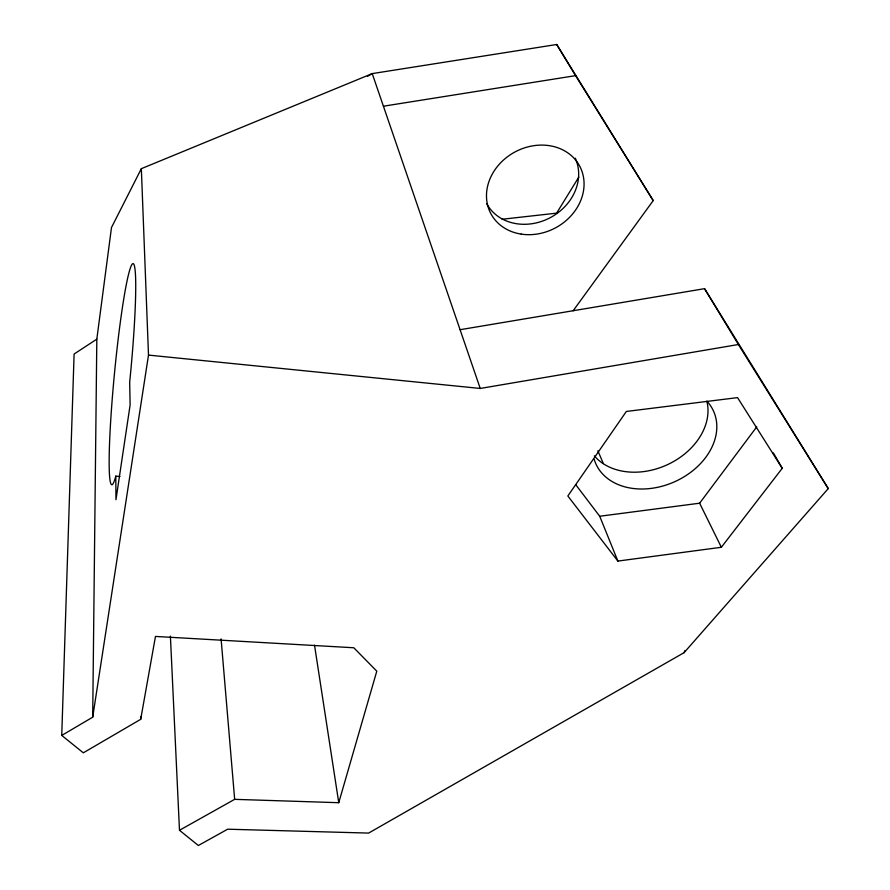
<?xml version="1.0" encoding="UTF-8"?>
<svg xmlns="http://www.w3.org/2000/svg" width="890" height="890" viewBox="0 0 890 890"><rect width="100%" height="100%" fill="white"/><g stroke="black" fill="none" stroke-linecap="round" stroke-linejoin="round"><path stroke-width="1.33" d="M460.086 329.712L704.557 288.672L828.256 488.599L684.076 652.67L368.616 833.085L227.651 829.202L198.359 845.5L179.48 830.281L234.66 799.342L338.756 802.702L376.793 671.171L353.808 647.764L155.472 636.439L140.698 719.32L83.326 752.818L61.744 735.429L92.694 717.195L96.821 339.157L111.495 227.506L141.343 168.677L372.231 73.603L556.706 44.5L653.216 200.584L573.127 310.777M61.744 735.429L74.104 354.031L96.821 339.157M92.694 717.195L148.496 355.099L141.343 168.677M684.076 652.67L685.033 650.468M578.856 177.054L556.606 213.155L502.094 219.263M575.73 484.661L599.715 516.256L699.629 503.206L756.767 426.833M782.243 468.296L737.543 397.619L626.349 411.458L567.842 495.986L617.883 561.078L721.356 547.272L782.243 468.296L773.343 452.921M367.448 76.429L372.231 73.603L480.233 388.452L738.377 344.519L828.256 488.599M383.412 106.21L575.563 75.65L653.216 200.584M115.8 476.139L115.956 499.724L130.129 404.906L129.673 382.277A110.883 8.01 -84.5 0 0 132.243 264.074A110.883 8.01 -84.5 0 0 112.162 399.899A110.883 8.01 -84.5 0 0 115.8 476.139L119.95 476.484M148.496 355.099L480.233 388.452M556.706 44.5L575.563 75.65M704.557 288.672L738.377 344.519M699.629 503.206L721.356 547.272M597.891 450.807L603.331 463.557M599.715 516.256L617.883 561.078M314.526 645.206L338.756 802.702M221.087 638.875L234.66 799.342M170.402 636.116L179.48 830.281M140.631 716.539L140.698 719.32M575.24 158.175A49.807 42.731 -28.8 0 1 549.508 218.061A49.807 42.731 -28.8 0 1 486.63 203.576M706.983 401.713A63.524 48.249 -24.2 0 1 668.501 464.18A63.524 48.249 -24.2 0 1 594.353 455.847M706.838 401.079A64.458 48.527 -24 0 1 678.981 479.654A64.458 48.527 -24 0 1 594.209 459.385M521.206 234.115A50.374 43.02 -28.5 0 0 582.772 173.962A50.374 43.02 -28.5 0 0 501.827 161.602A50.374 43.02 -28.5 0 0 521.206 234.115"/></g></svg>
